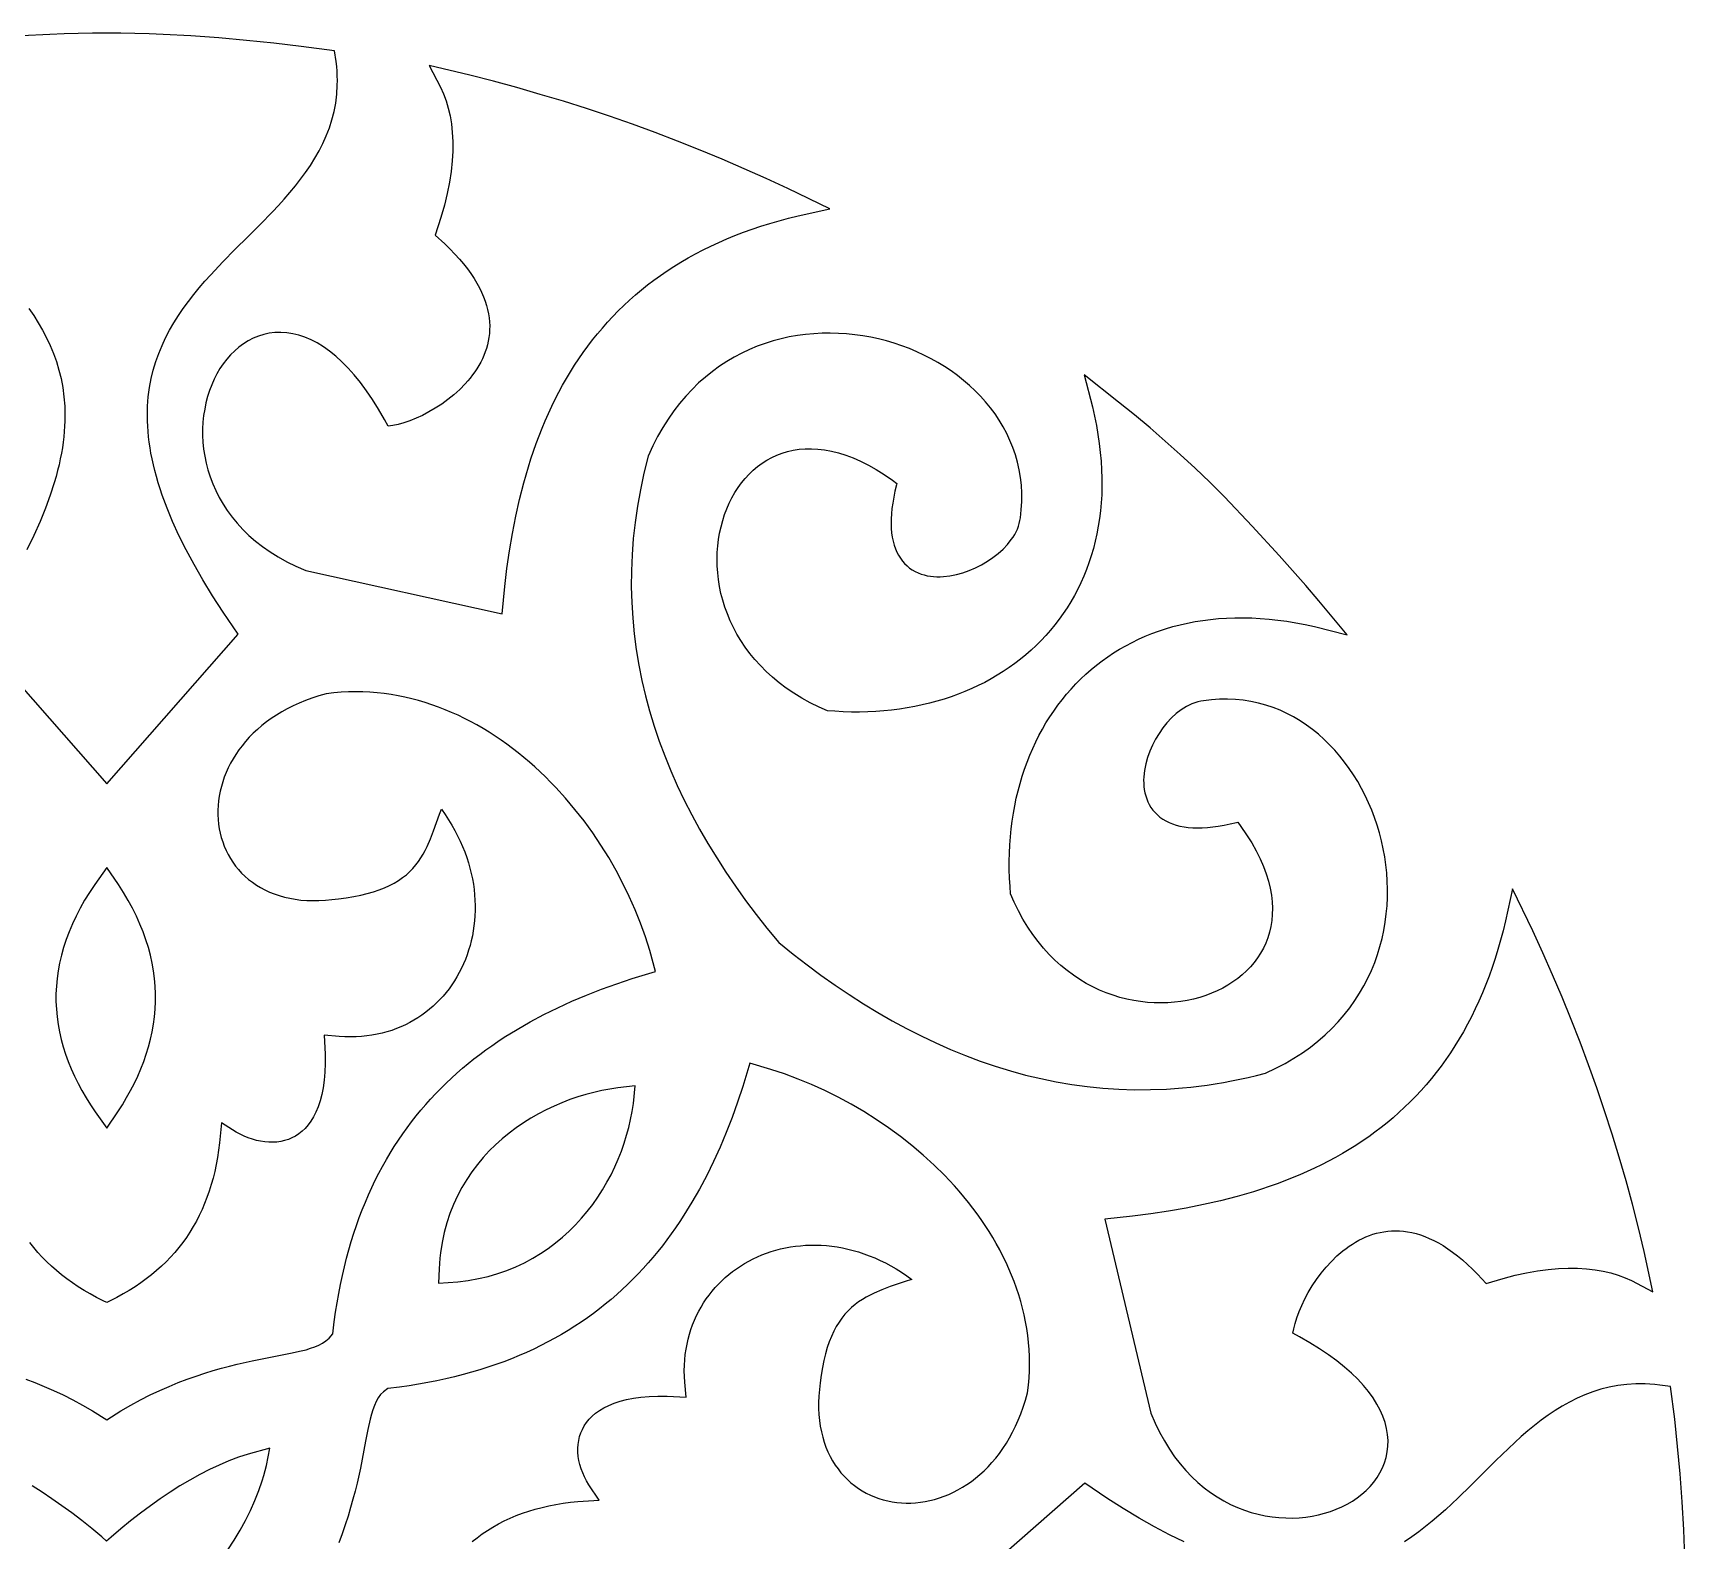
# Model space of a CAD drawing. Extents: x -355 to 355, y -278 to 278.
# Drawn here: x -4.1 to 89.9, y 4.1 to 90 of the extents above; entities that cross this region are included whole.
import ezdxf

# ---------------------------------------------------------------- set-up
doc = ezdxf.new("R2010")
doc.units = 0
doc.layers.add('LAYER_1', color=18, linetype='CONTINUOUS')

msp = doc.modelspace()

# ---------------------------------------------------------------- linework, layer by layer
at = {"layer": 'LAYER_1'}
for points in [[(-7.411, 55.77), (0.069, 47.243), (7.549, 55.771), (6.697, 57.024), (6.095, 57.955), (5.544, 58.857), (5.043, 59.73), (4.591, 60.574), (4.185, 61.39), (3.825, 62.18), (3.509, 62.943), (3.235, 63.682), (3.115, 64.039), (3.004, 64.392), (2.902, 64.739), (2.811, 65.08), (2.729, 65.416), (2.656, 65.745), (2.593, 66.069), (2.538, 66.387), (2.492, 66.699), (2.454, 67.007), (2.425, 67.309), (2.404, 67.605), (2.391, 67.897), (2.386, 68.181), (2.399, 68.744), (2.44, 69.285), (2.509, 69.809), (2.604, 70.317), (2.723, 70.81), (2.867, 71.289), (3.033, 71.755), (3.22, 72.208), (3.427, 72.65), (3.654, 73.081), (3.897, 73.502), (4.158, 73.914), (4.433, 74.318), (4.723, 74.714), (5.026, 75.103), (5.339, 75.485), (5.663, 75.862), (5.995, 76.233), (6.683, 76.965), (7.389, 77.683), (8.102, 78.394), (8.813, 79.105), (9.508, 79.82), (9.848, 80.183), (10.18, 80.548), (10.502, 80.919), (10.814, 81.294), (11.115, 81.676), (11.401, 82.065), (11.673, 82.462), (11.928, 82.868), (12.164, 83.283), (12.381, 83.708), (12.577, 84.145), (12.749, 84.593), (12.897, 85.054), (13.017, 85.527), (13.11, 86.013), (13.173, 86.513), (13.204, 87.023), (13.208, 87.289), (13.203, 87.554), (13.19, 87.824), (13.168, 88.096), (13.137, 88.373), (13.051, 88.984), (11.154, 89.229), (9.591, 89.414), (8.024, 89.579), (6.451, 89.722), (4.871, 89.839), (3.282, 89.926), (2.483, 89.958), (1.681, 89.981), (0.877, 89.995), (0.069, 90), (-0.74, 89.995), (-1.549, 89.981), (-2.357, 89.958), (-3.165, 89.926), (-4.775, 89.839)], [(-4.364, 74.318), (-4.088, 73.914), (-3.828, 73.502), (-3.584, 73.081), (-3.357, 72.65), (-3.15, 72.208), (-2.962, 71.754), (-2.795, 71.289), (-2.651, 70.81), (-2.531, 70.317), (-2.435, 69.808), (-2.365, 69.284), (-2.322, 68.743), (-2.309, 68.18), (-2.313, 67.896), (-2.325, 67.604), (-2.345, 67.307), (-2.373, 67.005), (-2.41, 66.698), (-2.455, 66.385), (-2.508, 66.067), (-2.571, 65.743), (-2.642, 65.414), (-2.723, 65.079), (-2.813, 64.738), (-2.912, 64.393), (-3.142, 63.678), (-3.412, 62.941), (-3.724, 62.178), (-4.08, 61.389), (-4.481, 60.572)], [(-4.538, 13.338), (-4.021, 13.143), (-3.494, 12.928), (-2.959, 12.693), (-2.415, 12.437), (-1.865, 12.158), (-1.307, 11.855), (-0.743, 11.527), (0.069, 11.021), (0.881, 11.527), (1.444, 11.856), (2, 12.159), (2.548, 12.438), (3.089, 12.694), (3.621, 12.929), (4.144, 13.143), (4.658, 13.339), (5.161, 13.517), (5.654, 13.679), (6.135, 13.826), (6.605, 13.958), (7.062, 14.079), (7.506, 14.188), (8.356, 14.378), (9.88, 14.679), (10.546, 14.811), (11.144, 14.945), (11.422, 15.018), (11.681, 15.096), (11.924, 15.182), (12.151, 15.279), (12.363, 15.391), (12.558, 15.521), (12.734, 15.675), (12.945, 15.926), (13.029, 16.613), (13.105, 17.156), (13.19, 17.69), (13.282, 18.215), (13.382, 18.731), (13.49, 19.238), (13.605, 19.736), (13.728, 20.226), (13.859, 20.707), (13.997, 21.18), (14.143, 21.644), (14.296, 22.099), (14.457, 22.547), (14.624, 22.986), (14.799, 23.417), (14.981, 23.841), (15.17, 24.256), (15.366, 24.664), (15.569, 25.063), (15.778, 25.456), (15.995, 25.84), (16.218, 26.217), (16.448, 26.587), (16.684, 26.95), (16.927, 27.305), (17.176, 27.654), (17.432, 27.995), (17.694, 28.329), (17.963, 28.657), (18.237, 28.978), (18.518, 29.292), (18.805, 29.599), (19.098, 29.9), (19.397, 30.195), (19.703, 30.484), (20.014, 30.766), (20.331, 31.042), (20.653, 31.311), (20.982, 31.575), (21.316, 31.833), (21.656, 32.085), (22.001, 32.331), (22.353, 32.572), (22.707, 32.806), (23.438, 33.26), (24.189, 33.691), (24.96, 34.102), (25.752, 34.491), (26.563, 34.861), (27.394, 35.211), (28.244, 35.543), (29.112, 35.856), (29.997, 36.151), (31.32, 36.558), (30.992, 37.749), (30.746, 38.527), (30.469, 39.3), (30.163, 40.067), (29.828, 40.827), (29.465, 41.576), (29.074, 42.315), (28.657, 43.042), (28.214, 43.753), (27.745, 44.45), (27.253, 45.128), (26.737, 45.788), (26.198, 46.427), (25.638, 47.042), (25.348, 47.343), (25.054, 47.636), (24.755, 47.923), (24.451, 48.203), (24.142, 48.476), (23.828, 48.743), (23.509, 49.002), (23.186, 49.253), (22.858, 49.497), (22.525, 49.733), (22.188, 49.961), (21.846, 50.181), (21.501, 50.392), (21.151, 50.594), (20.797, 50.787), (20.439, 50.971), (20.077, 51.146), (19.711, 51.311), (19.341, 51.466), (18.968, 51.612), (18.592, 51.746), (18.212, 51.871), (17.828, 51.984), (17.442, 52.087), (17.052, 52.178), (16.66, 52.258), (16.264, 52.326), (15.866, 52.382), (15.466, 52.426), (15.062, 52.458), (14.657, 52.477), (14.249, 52.484), (13.839, 52.477), (13.427, 52.457), (13.013, 52.424), (12.568, 52.374), (12.142, 52.252), (11.758, 52.127), (11.387, 51.991), (11.03, 51.845), (10.686, 51.688), (10.355, 51.522), (10.037, 51.346), (9.733, 51.161), (9.442, 50.968), (9.165, 50.767), (8.901, 50.558), (8.65, 50.343), (8.413, 50.12), (8.188, 49.891), (7.978, 49.656), (7.78, 49.416), (7.596, 49.171), (7.425, 48.921), (7.268, 48.668), (7.123, 48.411), (6.992, 48.15), (6.874, 47.887), (6.769, 47.622), (6.678, 47.355), (6.6, 47.087), (6.534, 46.818), (6.482, 46.548), (6.443, 46.278), (6.417, 46.009), (6.404, 45.741), (6.404, 45.475), (6.417, 45.21), (6.443, 44.948), (6.482, 44.688), (6.533, 44.432), (6.598, 44.179), (6.676, 43.931), (6.766, 43.688), (6.869, 43.45), (6.985, 43.217), (7.114, 42.992), (7.256, 42.772), (7.41, 42.561), (7.576, 42.357), (7.755, 42.162), (7.946, 41.976), (8.15, 41.8), (8.365, 41.633), (8.592, 41.477), (8.83, 41.333), (9.08, 41.199), (9.341, 41.078), (9.613, 40.969), (9.895, 40.874), (10.188, 40.791), (10.492, 40.722), (10.806, 40.667), (11.13, 40.626), (11.463, 40.6), (11.807, 40.59), (12.16, 40.594), (12.523, 40.614), (12.896, 40.651), (13.267, 40.702), (13.711, 40.759), (14.136, 40.828), (14.535, 40.906), (14.909, 40.995), (15.259, 41.094), (15.587, 41.203), (15.893, 41.322), (16.179, 41.452), (16.445, 41.591), (16.693, 41.741), (16.922, 41.9), (17.134, 42.068), (17.33, 42.245), (17.51, 42.43), (17.674, 42.622), (17.825, 42.821), (17.963, 43.026), (18.089, 43.235), (18.205, 43.448), (18.314, 43.669), (18.507, 44.11), (18.684, 44.567), (19.028, 45.512), (19.136, 45.794), (19.344, 45.5), (19.541, 45.198), (19.726, 44.895), (19.897, 44.591), (20.057, 44.285), (20.203, 43.979), (20.338, 43.672), (20.46, 43.364), (20.571, 43.056), (20.67, 42.749), (20.757, 42.441), (20.832, 42.135), (20.897, 41.829), (20.95, 41.524), (20.991, 41.22), (21.022, 40.918), (21.043, 40.618), (21.052, 40.32), (21.051, 40.024), (21.04, 39.73), (21.019, 39.44), (20.987, 39.152), (20.945, 38.867), (20.894, 38.586), (20.833, 38.309), (20.763, 38.036), (20.683, 37.767), (20.594, 37.502), (20.495, 37.242), (20.388, 36.988), (20.272, 36.738), (20.147, 36.494), (20.014, 36.255), (19.872, 36.023), (19.723, 35.796), (19.564, 35.576), (19.398, 35.363), (19.224, 35.156), (19.043, 34.957), (18.853, 34.765), (18.657, 34.581), (18.452, 34.404), (18.241, 34.235), (18.023, 34.075), (17.797, 33.923), (17.565, 33.78), (17.325, 33.646), (17.079, 33.521), (16.827, 33.406), (16.568, 33.3), (16.302, 33.204), (16.03, 33.118), (15.752, 33.043), (15.468, 32.979), (15.177, 32.925), (14.881, 32.882), (14.578, 32.851), (14.27, 32.832), (13.956, 32.825), (13.636, 32.83), (13.311, 32.847), (12.46, 32.926), (12.51, 31.842), (12.512, 31.315), (12.493, 30.822), (12.452, 30.363), (12.392, 29.937), (12.313, 29.544), (12.218, 29.182), (12.108, 28.851), (11.983, 28.55), (11.846, 28.278), (11.697, 28.034), (11.538, 27.816), (11.37, 27.623), (11.194, 27.454), (11.01, 27.308), (10.819, 27.182), (10.62, 27.077), (10.416, 26.991), (10.204, 26.923), (9.987, 26.874), (9.765, 26.842), (9.538, 26.827), (9.307, 26.829), (9.073, 26.848), (8.838, 26.884), (8.602, 26.935), (8.366, 27.002), (8.131, 27.084), (7.9, 27.18), (7.672, 27.29), (7.449, 27.413), (6.611, 27.94), (6.495, 26.791), (6.442, 26.374), (6.378, 25.966), (6.305, 25.566), (6.221, 25.174), (6.126, 24.791), (6.022, 24.417), (5.907, 24.05), (5.781, 23.692), (5.646, 23.343), (5.499, 23.001), (5.343, 22.668), (5.175, 22.343), (4.998, 22.025), (4.809, 21.716), (4.61, 21.414), (4.4, 21.121), (4.179, 20.835), (3.947, 20.557), (3.704, 20.286), (3.45, 20.023), (3.185, 19.768), (2.908, 19.52), (2.62, 19.28), (2.319, 19.047), (2.008, 18.821), (1.684, 18.604), (1.348, 18.393), (1.001, 18.19), (0.641, 17.995), (0.269, 17.807), (0.069, 17.714), (-0.132, 17.808), (-0.505, 17.995), (-0.867, 18.191), (-1.217, 18.394), (-1.556, 18.605), (-1.883, 18.823), (-2.199, 19.048), (-2.503, 19.281), (-2.795, 19.522), (-3.077, 19.77), (-3.346, 20.026), (-3.605, 20.289), (-3.852, 20.559), (-4.088, 20.838), (-4.312, 21.123)], [(20.874, 4.088), (21.159, 4.312), (21.451, 4.525), (21.752, 4.727), (22.062, 4.917), (22.381, 5.097), (22.708, 5.265), (23.044, 5.422), (23.389, 5.568), (23.743, 5.702), (24.106, 5.825), (24.478, 5.937), (24.86, 6.038), (25.25, 6.127), (25.65, 6.205), (26.059, 6.271), (26.477, 6.325), (26.904, 6.368), (28.122, 6.455), (27.532, 7.324), (27.399, 7.546), (27.281, 7.773), (27.178, 8.003), (27.091, 8.236), (27.02, 8.471), (26.966, 8.706), (26.928, 8.94), (26.907, 9.172), (26.904, 9.401), (26.919, 9.627), (26.951, 9.848), (27.001, 10.064), (27.071, 10.274), (27.159, 10.478), (27.266, 10.676), (27.395, 10.868), (27.545, 11.052), (27.718, 11.229), (27.915, 11.397), (28.137, 11.557), (28.386, 11.706), (28.663, 11.844), (28.968, 11.969), (29.303, 12.08), (29.669, 12.175), (30.066, 12.254), (30.495, 12.314), (30.957, 12.354), (31.451, 12.374), (31.979, 12.372), (33.063, 12.322), (32.985, 13.173), (32.967, 13.499), (32.962, 13.819), (32.97, 14.134), (32.989, 14.443), (33.02, 14.746), (33.063, 15.044), (33.117, 15.336), (33.181, 15.622), (33.257, 15.901), (33.343, 16.175), (33.439, 16.442), (33.544, 16.703), (33.66, 16.958), (33.785, 17.206), (33.919, 17.447), (34.063, 17.682), (34.215, 17.909), (34.375, 18.13), (34.544, 18.344), (34.72, 18.55), (34.905, 18.749), (35.097, 18.94), (35.297, 19.124), (35.503, 19.3), (35.717, 19.468), (35.937, 19.628), (36.163, 19.78), (36.396, 19.923), (36.634, 20.058), (36.878, 20.185), (37.128, 20.302), (37.383, 20.411), (37.643, 20.511), (37.907, 20.601), (38.176, 20.682), (38.449, 20.753), (38.726, 20.815), (39.007, 20.867), (39.291, 20.909), (39.579, 20.941), (39.869, 20.963), (40.162, 20.974), (40.458, 20.975), (40.756, 20.965), (41.056, 20.944), (41.357, 20.912), (41.661, 20.87), (41.965, 20.815), (42.271, 20.75), (42.577, 20.672), (42.884, 20.583), (43.192, 20.482), (43.499, 20.369), (43.806, 20.244), (44.113, 20.106), (44.419, 19.956), (44.725, 19.793), (45.029, 19.617), (45.332, 19.428), (45.633, 19.226), (45.914, 19.023), (45.655, 18.933), (44.691, 18.607), (44.22, 18.432), (43.766, 18.238), (43.539, 18.128), (43.319, 18.01), (43.103, 17.881), (42.892, 17.74), (42.687, 17.586), (42.488, 17.418), (42.297, 17.235), (42.114, 17.036), (41.94, 16.82), (41.775, 16.586), (41.62, 16.335), (41.475, 16.064), (41.341, 15.774), (41.217, 15.464), (41.104, 15.133), (41.002, 14.779), (40.91, 14.402), (40.83, 14.001), (40.76, 13.575), (40.701, 13.126), (40.656, 12.75), (40.626, 12.378), (40.612, 12.015), (40.614, 11.662), (40.631, 11.318), (40.663, 10.984), (40.709, 10.661), (40.769, 10.347), (40.843, 10.044), (40.931, 9.751), (41.032, 9.469), (41.145, 9.198), (41.271, 8.937), (41.408, 8.688), (41.557, 8.45), (41.716, 8.224), (41.886, 8.01), (42.066, 7.808), (42.256, 7.617), (42.454, 7.439), (42.661, 7.274), (42.875, 7.121), (43.097, 6.981), (43.325, 6.853), (43.56, 6.738), (43.8, 6.636), (44.046, 6.547), (44.296, 6.47), (44.551, 6.407), (44.809, 6.357), (45.07, 6.32), (45.334, 6.295), (45.6, 6.284), (45.869, 6.286), (46.138, 6.301), (46.408, 6.329), (46.679, 6.371), (46.95, 6.425), (47.22, 6.493), (47.489, 6.574), (47.757, 6.668), (48.023, 6.776), (48.287, 6.897), (48.548, 7.031), (48.806, 7.179), (49.06, 7.34), (49.31, 7.514), (49.555, 7.702), (49.796, 7.903), (50.031, 8.118), (50.26, 8.346), (50.483, 8.588), (50.699, 8.843), (50.907, 9.112), (51.109, 9.394), (51.302, 9.69), (51.486, 9.999), (51.662, 10.321), (51.828, 10.658), (51.985, 11.007), (52.131, 11.37), (52.267, 11.747), (52.392, 12.137), (52.513, 12.568), (52.563, 13.006), (52.596, 13.414), (52.616, 13.82), (52.623, 14.224), (52.616, 14.627), (52.597, 15.027), (52.565, 15.425), (52.521, 15.821), (52.465, 16.215), (52.396, 16.606), (52.317, 16.994), (52.225, 17.38), (52.123, 17.762), (52.009, 18.142), (51.885, 18.518), (51.75, 18.892), (51.605, 19.262), (51.45, 19.628), (51.284, 19.991), (51.11, 20.35), (50.926, 20.706), (50.732, 21.058), (50.53, 21.406), (50.319, 21.75), (50.099, 22.09), (49.871, 22.426), (49.636, 22.757), (49.392, 23.084), (49.14, 23.407), (48.881, 23.725), (48.615, 24.039), (48.342, 24.348), (48.062, 24.652), (47.774, 24.953), (47.183, 25.534), (46.566, 26.097), (45.928, 26.639), (45.269, 27.158), (44.59, 27.655), (43.894, 28.128), (43.183, 28.577), (42.457, 29.001), (41.719, 29.4), (40.969, 29.771), (40.211, 30.116), (39.444, 30.432), (38.671, 30.72), (37.894, 30.978), (36.698, 31.326), (36.289, 29.997), (35.994, 29.11), (35.681, 28.24), (35.35, 27.388), (34.999, 26.554), (34.63, 25.738), (34.24, 24.942), (33.83, 24.166), (33.398, 23.41), (32.944, 22.674), (32.71, 22.316), (32.469, 21.962), (32.223, 21.614), (31.971, 21.271), (31.713, 20.933), (31.449, 20.602), (31.179, 20.276), (30.903, 19.956), (30.621, 19.641), (30.332, 19.333), (30.037, 19.031), (29.736, 18.734), (29.429, 18.444), (29.114, 18.16), (28.794, 17.882), (28.466, 17.611), (28.131, 17.345), (27.79, 17.086), (27.442, 16.834), (27.086, 16.588), (26.724, 16.349), (26.354, 16.116), (25.977, 15.89), (25.592, 15.671), (25.2, 15.459), (24.8, 15.254), (24.393, 15.055), (23.977, 14.864), (23.554, 14.68), (23.123, 14.503), (22.684, 14.333), (22.236, 14.171), (21.781, 14.016), (21.317, 13.868), (20.844, 13.728), (20.363, 13.596), (19.874, 13.472), (19.376, 13.355), (18.869, 13.246), (18.353, 13.145), (17.828, 13.053), (17.294, 12.968), (16.752, 12.892), (16.079, 12.809), (15.83, 12.625), (15.669, 12.456), (15.535, 12.267), (15.42, 12.06), (15.322, 11.837), (15.235, 11.597), (15.156, 11.341), (15.083, 11.065), (14.949, 10.47), (14.817, 9.803), (14.516, 8.269), (14.326, 7.412), (14.217, 6.964), (14.096, 6.503), (13.963, 6.029), (13.817, 5.543), (13.655, 5.046), (13.477, 4.538), (13.281, 4.021)], [(89.948, 3.157), (89.883, 4.761), (89.792, 6.357), (89.674, 7.939), (89.531, 9.505), (89.362, 11.053), (89.124, 12.912), (88.508, 12.998), (88.229, 13.029), (87.953, 13.051), (87.678, 13.065), (87.149, 13.066), (86.631, 13.036), (86.126, 12.974), (85.636, 12.882), (85.159, 12.763), (84.694, 12.617), (84.243, 12.446), (83.803, 12.252), (83.374, 12.037), (82.956, 11.802), (82.548, 11.549), (82.149, 11.279), (81.758, 10.995), (81.375, 10.697), (80.997, 10.387), (80.626, 10.066), (80.259, 9.737), (79.895, 9.398), (79.178, 8.707), (78.466, 8.001), (77.754, 7.292), (77.035, 6.59), (76.303, 5.906), (75.932, 5.576), (75.556, 5.254), (75.173, 4.941), (74.784, 4.64), (74.388, 4.352), (73.985, 4.077)], [(6.978, 3.613), (7.332, 4.175), (7.665, 4.737), (7.973, 5.299), (8.256, 5.862), (8.511, 6.426), (8.738, 6.992), (8.932, 7.556), (9.018, 7.843), (9.095, 8.128), (9.163, 8.413), (9.368, 9.409), (8.131, 9.067), (7.584, 8.888), (7.034, 8.682), (6.48, 8.448), (5.924, 8.189), (5.366, 7.904), (4.805, 7.595), (4.244, 7.263), (3.682, 6.908), (3.119, 6.531), (2.557, 6.133), (1.995, 5.715), (1.435, 5.278), (0.877, 4.822), (0.321, 4.349), (0.063, 4.12), (-0.212, 4.354), (-0.784, 4.826), (-1.353, 5.281), (-1.92, 5.717), (-2.486, 6.134), (-3.05, 6.531), (-3.613, 6.908), (-4.175, 7.263)], [(61.42, 4.081), (60.598, 4.482), (59.749, 4.93), (58.871, 5.426), (57.964, 5.971), (57.027, 6.567), (55.769, 7.41), (47.244, -0.069)]]:
    msp.add_lwpolyline(points, dxfattribs=at)
for points in [[(41.253, 79.994), (38.868, 81.141), (37.629, 81.715), (36.381, 82.273), (35.124, 82.814), (33.858, 83.338), (32.583, 83.844), (31.299, 84.333), (30.007, 84.805), (28.707, 85.258), (27.399, 85.694), (26.083, 86.111), (24.76, 86.509), (23.429, 86.889), (22.091, 87.25), (20.746, 87.592), (18.437, 88.142), (19.088, 86.908), (19.253, 86.537), (19.398, 86.144), (19.522, 85.728), (19.623, 85.287), (19.701, 84.823), (19.753, 84.334), (19.779, 83.819), (19.778, 83.28), (19.747, 82.714), (19.685, 82.123), (19.592, 81.506), (19.465, 80.862), (19.303, 80.192), (19.105, 79.496), (18.779, 78.49), (19.319, 77.997), (19.62, 77.705), (19.899, 77.416), (20.158, 77.131), (20.395, 76.85), (20.613, 76.572), (20.811, 76.297), (20.99, 76.027), (21.151, 75.761), (21.294, 75.498), (21.42, 75.24), (21.53, 74.986), (21.623, 74.736), (21.701, 74.49), (21.764, 74.249), (21.813, 74.012), (21.848, 73.778), (21.87, 73.549), (21.88, 73.323), (21.877, 73.101), (21.863, 72.883), (21.837, 72.668), (21.8, 72.456), (21.752, 72.248), (21.695, 72.043), (21.627, 71.841), (21.55, 71.643), (21.464, 71.448), (21.369, 71.256), (21.265, 71.068), (21.153, 70.884), (21.034, 70.703), (20.907, 70.526), (20.773, 70.353), (20.633, 70.184), (20.488, 70.022), (20.176, 69.703), (19.848, 69.405), (19.504, 69.127), (19.148, 68.869), (18.784, 68.633), (18.416, 68.419), (18.049, 68.228), (17.685, 68.06), (17.329, 67.918), (16.986, 67.801), (16.661, 67.71), (16.357, 67.645), (16.096, 67.61), (15.896, 67.984), (15.554, 68.575), (15.21, 69.124), (14.864, 69.632), (14.517, 70.101), (14.167, 70.531), (13.817, 70.923), (13.466, 71.279), (13.114, 71.599), (12.762, 71.883), (12.409, 72.132), (12.057, 72.348), (11.706, 72.53), (11.356, 72.679), (11.008, 72.795), (10.663, 72.879), (10.321, 72.931), (9.984, 72.952), (9.653, 72.942), (9.33, 72.903), (9.015, 72.835), (8.709, 72.741), (8.415, 72.62), (8.132, 72.474), (7.861, 72.306), (7.603, 72.116), (7.359, 71.906), (7.128, 71.677), (6.912, 71.431), (6.71, 71.167), (6.522, 70.889), (6.35, 70.596), (6.192, 70.289), (6.051, 69.97), (5.925, 69.64), (5.816, 69.299), (5.724, 68.948), (5.65, 68.589), (5.592, 68.222), (5.554, 67.848), (5.534, 67.468), (5.533, 67.083), (5.552, 66.694), (5.591, 66.302), (5.651, 65.908), (5.732, 65.513), (5.835, 65.118), (5.96, 64.724), (6.108, 64.332), (6.28, 63.943), (6.475, 63.558), (6.695, 63.178), (6.94, 62.804), (7.209, 62.438), (7.505, 62.08), (7.826, 61.731), (8.174, 61.393), (8.549, 61.066), (8.95, 60.752), (9.379, 60.451), (9.836, 60.165), (10.322, 59.894), (10.835, 59.64), (11.409, 59.389), (22.595, 56.919), (22.744, 58.473), (22.866, 59.502), (23.011, 60.514), (23.178, 61.508), (23.368, 62.484), (23.583, 63.44), (23.823, 64.377), (24.089, 65.295), (24.231, 65.743), (24.38, 66.188), (24.536, 66.627), (24.699, 67.061), (24.869, 67.49), (25.045, 67.912), (25.229, 68.329), (25.42, 68.741), (25.618, 69.146), (25.823, 69.546), (26.036, 69.939), (26.256, 70.327), (26.484, 70.708), (26.719, 71.083), (26.962, 71.452), (27.213, 71.815), (27.472, 72.171), (27.739, 72.521), (28.014, 72.864), (28.298, 73.201), (28.589, 73.532), (28.889, 73.855), (29.198, 74.172), (29.515, 74.482), (29.841, 74.785), (30.176, 75.082), (30.519, 75.371), (30.872, 75.654), (31.234, 75.929), (31.605, 76.197), (31.986, 76.458), (32.376, 76.711), (32.775, 76.957), (33.184, 77.196), (33.603, 77.427), (34.033, 77.651), (34.472, 77.867), (34.921, 78.075), (35.38, 78.275), (35.85, 78.467), (36.33, 78.652), (36.821, 78.828), (37.323, 78.996), (37.835, 79.156), (38.359, 79.307), (38.893, 79.45), (39.438, 79.584)], [(71.932, 46.164), (71.74, 46.575), (71.533, 46.976), (71.313, 47.367), (71.078, 47.748), (70.83, 48.118), (70.569, 48.476), (70.294, 48.822), (70.007, 49.154), (69.707, 49.472), (69.395, 49.776), (69.071, 50.064), (68.735, 50.336), (68.387, 50.592), (68.029, 50.829), (67.659, 51.049), (67.279, 51.249), (66.889, 51.429), (66.488, 51.588), (66.079, 51.726), (65.66, 51.841), (65.232, 51.933), (64.797, 52.002), (64.353, 52.045), (63.903, 52.064), (63.445, 52.056), (62.982, 52.022), (62.524, 51.962), (62.369, 51.941), (62.201, 51.905), (62.035, 51.857), (61.873, 51.797), (61.714, 51.727), (61.559, 51.647), (61.407, 51.558), (61.255, 51.458), (60.975, 51.242), (60.705, 50.996), (60.451, 50.724), (60.215, 50.43), (59.997, 50.118), (59.799, 49.79), (59.622, 49.449), (59.468, 49.097), (59.339, 48.737), (59.238, 48.373), (59.167, 48.005), (59.128, 47.643), (59.121, 47.455), (59.124, 47.273), (59.136, 47.092), (59.159, 46.912), (59.193, 46.735), (59.238, 46.56), (59.294, 46.389), (59.363, 46.222), (59.445, 46.059), (59.54, 45.902), (59.648, 45.752), (59.769, 45.61), (59.904, 45.476), (60.051, 45.352), (60.212, 45.238), (60.384, 45.135), (60.568, 45.043), (60.764, 44.963), (60.972, 44.895), (61.191, 44.838), (61.421, 44.793), (61.663, 44.761), (61.917, 44.741), (62.183, 44.733), (62.461, 44.737), (62.751, 44.754), (63.055, 44.785), (63.372, 44.828), (63.702, 44.885), (64.046, 44.956), (64.405, 45.041), (64.48, 45.061), (64.664, 44.815), (64.987, 44.343), (65.276, 43.879), (65.53, 43.424), (65.751, 42.979), (65.939, 42.544), (66.097, 42.119), (66.224, 41.705), (66.323, 41.302), (66.393, 40.909), (66.437, 40.527), (66.455, 40.157), (66.448, 39.798), (66.417, 39.45), (66.364, 39.113), (66.289, 38.788), (66.192, 38.473), (66.075, 38.17), (65.938, 37.878), (65.782, 37.597), (65.607, 37.327), (65.415, 37.069), (65.205, 36.823), (64.979, 36.588), (64.737, 36.366), (64.48, 36.157), (64.208, 35.961), (63.923, 35.778), (63.625, 35.609), (63.314, 35.455), (62.993, 35.314), (62.66, 35.189), (62.318, 35.08), (61.968, 34.985), (61.609, 34.907), (61.243, 34.846), (60.871, 34.801), (60.494, 34.773), (60.112, 34.762), (59.726, 34.77), (59.338, 34.795), (58.947, 34.838), (58.556, 34.9), (58.164, 34.981), (57.773, 35.081), (57.384, 35.2), (56.996, 35.339), (56.612, 35.498), (56.231, 35.677), (55.855, 35.877), (55.485, 36.098), (55.12, 36.34), (54.763, 36.604), (54.413, 36.89), (54.072, 37.198), (53.74, 37.529), (53.419, 37.882), (53.108, 38.26), (52.809, 38.661), (52.522, 39.086), (52.249, 39.536), (51.99, 40.011), (51.746, 40.511), (51.544, 40.978), (51.511, 41.396), (51.485, 41.878), (51.471, 42.356), (51.469, 42.829), (51.479, 43.297), (51.501, 43.761), (51.534, 44.22), (51.579, 44.673), (51.635, 45.12), (51.703, 45.563), (51.782, 45.999), (51.871, 46.429), (51.972, 46.853), (52.084, 47.27), (52.206, 47.681), (52.339, 48.085), (52.483, 48.482), (52.637, 48.872), (52.802, 49.255), (52.976, 49.63), (53.161, 49.998), (53.356, 50.358), (53.56, 50.709), (53.775, 51.053), (53.999, 51.388), (54.233, 51.715), (54.476, 52.033), (54.728, 52.342), (54.99, 52.642), (55.261, 52.933), (55.541, 53.214), (55.831, 53.486), (56.129, 53.749), (56.436, 54.001), (56.752, 54.243), (57.076, 54.475), (57.409, 54.697), (57.751, 54.908), (58.101, 55.109), (58.459, 55.298), (58.826, 55.476), (59.201, 55.644), (59.584, 55.799), (59.975, 55.943), (60.374, 56.075), (60.782, 56.195), (61.197, 56.303), (61.62, 56.398), (62.05, 56.481), (62.489, 56.551), (62.935, 56.608), (63.388, 56.651), (63.849, 56.681), (64.317, 56.698), (64.793, 56.7), (65.276, 56.689), (65.765, 56.663), (66.262, 56.623), (66.766, 56.568), (67.277, 56.498), (67.794, 56.412), (68.318, 56.312), (68.849, 56.196), (70.718, 55.737), (69.107, 57.663), (68.359, 58.531), (67.603, 59.389), (66.838, 60.239), (65.294, 61.917), (63.733, 63.587), (62.894, 64.413), (62.055, 65.213), (61.21, 65.993), (60.354, 66.757), (59.486, 67.508), (58.602, 68.249), (57.698, 68.983), (55.733, 70.532), (56.203, 68.706), (56.325, 68.175), (56.43, 67.651), (56.521, 67.134), (56.595, 66.624), (56.655, 66.12), (56.699, 65.623), (56.729, 65.134), (56.744, 64.651), (56.744, 64.176), (56.731, 63.708), (56.703, 63.247), (56.662, 62.794), (56.607, 62.348), (56.539, 61.91), (56.459, 61.48), (56.365, 61.057), (56.258, 60.642), (56.139, 60.235), (56.008, 59.836), (55.865, 59.445), (55.711, 59.062), (55.544, 58.687), (55.366, 58.32), (55.177, 57.962), (54.977, 57.612), (54.766, 57.27), (54.545, 56.937), (54.313, 56.613), (54.07, 56.297), (53.818, 55.99), (53.556, 55.692), (53.284, 55.403), (53.002, 55.123), (52.712, 54.852), (52.412, 54.59), (52.103, 54.337), (51.785, 54.094), (51.458, 53.86), (51.123, 53.636), (50.78, 53.422), (50.429, 53.217), (50.07, 53.022), (49.703, 52.838), (49.329, 52.663), (48.947, 52.499), (48.559, 52.344), (48.163, 52.201), (47.761, 52.068), (47.352, 51.945), (46.936, 51.834), (46.515, 51.733), (46.087, 51.643), (45.654, 51.564), (45.215, 51.497), (44.771, 51.441), (44.322, 51.396), (43.868, 51.362), (43.409, 51.341), (42.945, 51.331), (42.477, 51.333), (42.005, 51.347), (41.529, 51.373), (41.119, 51.406), (40.646, 51.613), (40.139, 51.863), (39.659, 52.128), (39.203, 52.406), (38.773, 52.697), (38.367, 53.001), (37.985, 53.316), (37.627, 53.642), (37.293, 53.977), (36.982, 54.321), (36.693, 54.674), (36.426, 55.034), (36.182, 55.401), (35.959, 55.773), (35.757, 56.151), (35.576, 56.533), (35.415, 56.918), (35.275, 57.307), (35.154, 57.697), (35.053, 58.088), (34.972, 58.48), (34.909, 58.871), (34.865, 59.261), (34.84, 59.649), (34.832, 60.034), (34.843, 60.415), (34.87, 60.791), (34.915, 61.162), (34.977, 61.527), (35.055, 61.884), (35.149, 62.233), (35.258, 62.573), (35.383, 62.904), (35.523, 63.224), (35.678, 63.532), (35.846, 63.828), (36.029, 64.112), (36.225, 64.381), (36.434, 64.636), (36.655, 64.876), (36.889, 65.1), (37.135, 65.308), (37.392, 65.498), (37.661, 65.67), (37.941, 65.824), (38.232, 65.959), (38.533, 66.074), (38.846, 66.169), (39.17, 66.243), (39.505, 66.294), (39.851, 66.323), (40.207, 66.328), (40.575, 66.309), (40.953, 66.264), (41.343, 66.192), (41.743, 66.092), (42.153, 65.963), (42.574, 65.805), (43.005, 65.615), (43.445, 65.394), (43.894, 65.139), (44.353, 64.851), (44.819, 64.527), (45.062, 64.344), (45.041, 64.267), (44.956, 63.908), (44.886, 63.564), (44.829, 63.234), (44.787, 62.918), (44.758, 62.615), (44.741, 62.325), (44.738, 62.048), (44.748, 61.783), (44.77, 61.53), (44.805, 61.289), (44.852, 61.06), (44.911, 60.842), (44.982, 60.635), (45.065, 60.441), (45.161, 60.258), (45.267, 60.087), (45.384, 59.929), (45.512, 59.784), (45.649, 59.652), (45.795, 59.533), (45.948, 59.428), (46.108, 59.336), (46.274, 59.258), (46.444, 59.192), (46.618, 59.138), (46.795, 59.096), (46.975, 59.065), (47.157, 59.044), (47.341, 59.034), (47.525, 59.033), (47.716, 59.042), (48.083, 59.083), (48.456, 59.157), (48.825, 59.26), (49.19, 59.39), (49.547, 59.543), (49.893, 59.719), (50.225, 59.916), (50.542, 60.131), (50.84, 60.364), (51.115, 60.612), (51.366, 60.876), (51.585, 61.149), (51.687, 61.297), (51.777, 61.445), (51.859, 61.596), (51.93, 61.75), (51.992, 61.908), (52.041, 62.069), (52.078, 62.233), (52.1, 62.387), (52.154, 62.856), (52.182, 63.325), (52.183, 63.788), (52.158, 64.243), (52.109, 64.691), (52.035, 65.13), (51.937, 65.561), (51.817, 65.983), (51.674, 66.396), (51.51, 66.799), (51.326, 67.192), (51.122, 67.574), (50.899, 67.946), (50.657, 68.306), (50.398, 68.655), (50.123, 68.992), (49.832, 69.317), (49.525, 69.63), (49.204, 69.93), (48.869, 70.218), (48.521, 70.492), (48.161, 70.754), (47.789, 71.001), (47.407, 71.235), (47.014, 71.455), (46.611, 71.661), (46.2, 71.852), (45.78, 72.028), (45.353, 72.189), (44.918, 72.335), (44.478, 72.465), (44.031, 72.579), (43.58, 72.677), (43.125, 72.758), (42.666, 72.822), (42.204, 72.869), (41.739, 72.898), (41.273, 72.91), (40.806, 72.904), (40.339, 72.879), (39.872, 72.835), (39.407, 72.772), (38.943, 72.69), (38.481, 72.588), (38.023, 72.466), (37.569, 72.323), (37.119, 72.16), (36.675, 71.976), (36.237, 71.77), (35.806, 71.542), (35.382, 71.293), (34.967, 71.021), (34.561, 70.727), (34.165, 70.41), (33.78, 70.07), (33.406, 69.707), (33.044, 69.32), (32.696, 68.91), (32.361, 68.476), (32.04, 68.018), (31.735, 67.536), (31.445, 67.029), (31.172, 66.498), (30.902, 65.912), (30.66, 64.933), (30.46, 63.994), (30.293, 63.06), (30.159, 62.131), (30.057, 61.207), (29.987, 60.289), (29.949, 59.376), (29.943, 58.468), (29.967, 57.566), (30.023, 56.668), (30.108, 55.776), (30.224, 54.89), (30.37, 54.008), (30.545, 53.132), (30.749, 52.261), (30.982, 51.395), (31.243, 50.535), (31.532, 49.68), (31.849, 48.83), (32.193, 47.985), (32.564, 47.145), (32.961, 46.311), (33.385, 45.481), (33.834, 44.656), (34.308, 43.837), (34.808, 43.022), (35.332, 42.212), (35.881, 41.406), (36.454, 40.606), (37.05, 39.81), (37.67, 39.018), (38.34, 38.198), (39.16, 37.541), (39.951, 36.932), (40.747, 36.345), (41.547, 35.781), (42.352, 35.239), (43.162, 34.72), (43.976, 34.225), (44.796, 33.753), (45.62, 33.306), (46.449, 32.884), (47.284, 32.487), (48.123, 32.116), (48.968, 31.77), (49.817, 31.452), (50.672, 31.16), (51.532, 30.896), (52.398, 30.66), (53.269, 30.452), (54.145, 30.273), (55.026, 30.123), (55.913, 30.002), (56.805, 29.912), (57.702, 29.852), (58.605, 29.824), (59.513, 29.826), (60.426, 29.86), (61.343, 29.927), (61.806, 29.972), (62.269, 30.026), (62.732, 30.087), (63.198, 30.158), (63.664, 30.236), (64.132, 30.323), (64.601, 30.418), (65.072, 30.522), (65.544, 30.634), (66.055, 30.764), (66.641, 31.041), (67.172, 31.321), (67.678, 31.617), (68.159, 31.928), (68.616, 32.255), (69.049, 32.595), (69.458, 32.949), (69.843, 33.316), (70.205, 33.694), (70.543, 34.084), (70.858, 34.484), (71.15, 34.895), (71.42, 35.314), (71.667, 35.741), (71.893, 36.176), (72.096, 36.617), (72.279, 37.065), (72.44, 37.517), (72.58, 37.974), (72.7, 38.435), (72.8, 38.899), (72.88, 39.365), (72.94, 39.832), (72.982, 40.301), (73.004, 40.769), (73.009, 41.238), (72.995, 41.705), (72.963, 42.17), (72.914, 42.632), (72.848, 43.092), (72.765, 43.548), (72.666, 43.999), (72.55, 44.445), (72.418, 44.885), (72.271, 45.319), (72.109, 45.746)], [(0.076, 42.482), (-0.613, 41.512), (-0.912, 41.061), (-1.188, 40.611), (-1.442, 40.162), (-1.675, 39.713), (-1.885, 39.265), (-2.073, 38.818), (-2.24, 38.372), (-2.386, 37.927), (-2.51, 37.482), (-2.613, 37.039), (-2.695, 36.597), (-2.756, 36.156), (-2.797, 35.717), (-2.817, 35.279), (-2.817, 34.842), (-2.796, 34.408), (-2.757, 33.975), (-2.697, 33.544), (-2.619, 33.116), (-2.521, 32.689), (-2.405, 32.265), (-2.271, 31.844), (-2.119, 31.424), (-1.949, 31.007), (-1.762, 30.593), (-1.558, 30.181), (-1.337, 29.771), (-1.1, 29.364), (-0.846, 28.959), (-0.577, 28.557), (0.077, 27.637), (0.708, 28.565), (0.965, 28.967), (1.207, 29.372), (1.434, 29.779), (1.645, 30.188), (1.84, 30.6), (2.019, 31.014), (2.182, 31.43), (2.327, 31.849), (2.456, 32.27), (2.567, 32.693), (2.66, 33.119), (2.736, 33.547), (2.793, 33.977), (2.831, 34.408), (2.851, 34.842), (2.852, 35.278), (2.833, 35.715), (2.795, 36.153), (2.736, 36.594), (2.658, 37.035), (2.56, 37.478), (2.442, 37.921), (2.303, 38.366), (2.143, 38.812), (1.963, 39.259), (1.761, 39.706), (1.539, 40.155), (1.295, 40.604), (1.03, 41.054), (0.743, 41.505)], [(88.122, 18.309), (87.618, 20.602), (87.297, 21.952), (86.955, 23.297), (86.591, 24.637), (86.206, 25.972), (85.8, 27.3), (85.373, 28.621), (84.927, 29.935), (84.461, 31.24), (83.976, 32.536), (83.473, 33.824), (82.951, 35.101), (82.411, 36.367), (81.853, 37.623), (81.279, 38.867), (80.13, 41.259), (79.722, 39.432), (79.588, 38.88), (79.445, 38.341), (79.293, 37.812), (79.134, 37.295), (78.966, 36.789), (78.789, 36.294), (78.605, 35.81), (78.413, 35.336), (78.212, 34.874), (78.004, 34.422), (77.788, 33.98), (77.564, 33.549), (77.333, 33.127), (77.094, 32.716), (76.847, 32.315), (76.593, 31.924), (76.332, 31.542), (76.063, 31.17), (75.788, 30.807), (75.505, 30.454), (75.215, 30.109), (74.918, 29.774), (74.614, 29.448), (74.303, 29.13), (73.985, 28.822), (73.66, 28.521), (73.329, 28.23), (72.991, 27.946), (72.646, 27.671), (72.294, 27.404), (71.937, 27.145), (71.572, 26.894), (71.202, 26.651), (70.824, 26.415), (70.441, 26.188), (70.051, 25.967), (69.656, 25.754), (69.254, 25.549), (68.846, 25.35), (68.432, 25.159), (68.012, 24.975), (67.586, 24.797), (67.155, 24.627), (66.717, 24.463), (66.275, 24.306), (65.826, 24.155), (65.374, 24.012), (64.448, 23.742), (63.503, 23.497), (62.537, 23.277), (61.551, 23.079), (60.546, 22.904), (59.523, 22.751), (58.481, 22.618), (56.912, 22.451), (59.528, 11.407), (59.776, 10.832), (60.031, 10.312), (60.301, 9.821), (60.587, 9.358), (60.888, 8.923), (61.202, 8.516), (61.528, 8.136), (61.866, 7.784), (62.214, 7.457), (62.572, 7.157), (62.938, 6.883), (63.312, 6.634), (63.691, 6.41), (64.076, 6.21), (64.465, 6.034), (64.856, 5.882), (65.25, 5.753), (65.645, 5.646), (66.039, 5.562), (66.433, 5.498), (66.824, 5.456), (67.212, 5.434), (67.596, 5.432), (67.975, 5.449), (68.349, 5.486), (68.715, 5.54), (69.073, 5.613), (69.423, 5.703), (69.763, 5.81), (70.093, 5.933), (70.41, 6.073), (70.716, 6.229), (71.007, 6.4), (71.285, 6.586), (71.546, 6.787), (71.791, 7.003), (72.019, 7.232), (72.227, 7.476), (72.414, 7.733), (72.58, 8.004), (72.723, 8.286), (72.841, 8.58), (72.933, 8.886), (72.997, 9.2), (73.033, 9.524), (73.039, 9.854), (73.014, 10.191), (72.958, 10.532), (72.87, 10.877), (72.749, 11.224), (72.596, 11.574), (72.41, 11.924), (72.19, 12.275), (71.935, 12.627), (71.647, 12.979), (71.322, 13.33), (70.962, 13.681), (70.564, 14.031), (70.128, 14.38), (69.654, 14.728), (69.14, 15.073), (68.585, 15.417), (67.989, 15.758), (67.623, 15.952), (67.667, 16.203), (67.742, 16.51), (67.844, 16.838), (67.97, 17.183), (68.122, 17.54), (68.297, 17.905), (68.496, 18.275), (68.717, 18.645), (68.96, 19.01), (69.224, 19.368), (69.508, 19.715), (69.811, 20.046), (70.132, 20.359), (70.474, 20.651), (70.646, 20.785), (70.825, 20.913), (71.008, 21.035), (71.194, 21.148), (71.384, 21.254), (71.577, 21.351), (71.774, 21.44), (71.974, 21.519), (72.177, 21.589), (72.383, 21.649), (72.593, 21.699), (72.805, 21.738), (73.021, 21.767), (73.241, 21.784), (73.464, 21.79), (73.69, 21.783), (73.92, 21.764), (74.154, 21.732), (74.392, 21.687), (74.634, 21.627), (74.879, 21.553), (75.129, 21.463), (75.383, 21.358), (75.642, 21.236), (75.904, 21.098), (76.17, 20.942), (76.44, 20.767), (76.714, 20.574), (76.992, 20.362), (77.274, 20.13), (77.558, 19.878), (77.847, 19.604), (78.138, 19.31), (78.627, 18.785), (79.601, 19.078), (80.276, 19.255), (80.928, 19.399), (81.556, 19.51), (82.16, 19.591), (82.741, 19.642), (83.298, 19.664), (83.831, 19.658), (84.34, 19.627), (84.826, 19.57), (85.289, 19.489), (85.728, 19.386), (86.144, 19.261), (86.537, 19.115), (86.907, 18.95)], [(30.173, 30.035), (29.179, 29.925), (28.727, 29.858), (28.273, 29.773), (27.816, 29.671), (27.359, 29.551), (26.902, 29.413), (26.446, 29.257), (25.993, 29.083), (25.544, 28.891), (25.099, 28.681), (24.661, 28.452), (24.229, 28.205), (23.806, 27.94), (23.392, 27.656), (22.989, 27.354), (22.598, 27.032), (22.22, 26.692), (21.856, 26.333), (21.508, 25.954), (21.177, 25.557), (20.863, 25.14), (20.57, 24.704), (20.297, 24.249), (20.046, 23.775), (19.819, 23.282), (19.616, 22.77), (19.439, 22.238), (19.289, 21.688), (19.167, 21.12), (19.075, 20.536), (19.04, 20.232), (19.014, 19.927), (18.995, 19.618), (18.967, 18.813), (20.062, 18.889), (20.656, 18.961), (21.234, 19.063), (21.794, 19.192), (22.336, 19.348), (22.861, 19.531), (23.368, 19.737), (23.858, 19.967), (24.329, 20.22), (24.782, 20.493), (25.217, 20.786), (25.634, 21.098), (26.032, 21.427), (26.412, 21.773), (26.773, 22.133), (27.116, 22.508), (27.441, 22.895), (27.747, 23.294), (28.035, 23.703), (28.305, 24.122), (28.556, 24.549), (28.789, 24.984), (29.004, 25.424), (29.2, 25.869), (29.378, 26.319), (29.538, 26.771), (29.68, 27.225), (29.803, 27.68), (29.908, 28.135), (29.995, 28.589), (30.063, 29.04)]]:
    msp.add_lwpolyline(points, close=True, dxfattribs=at)

doc.saveas('drawing.dxf')
